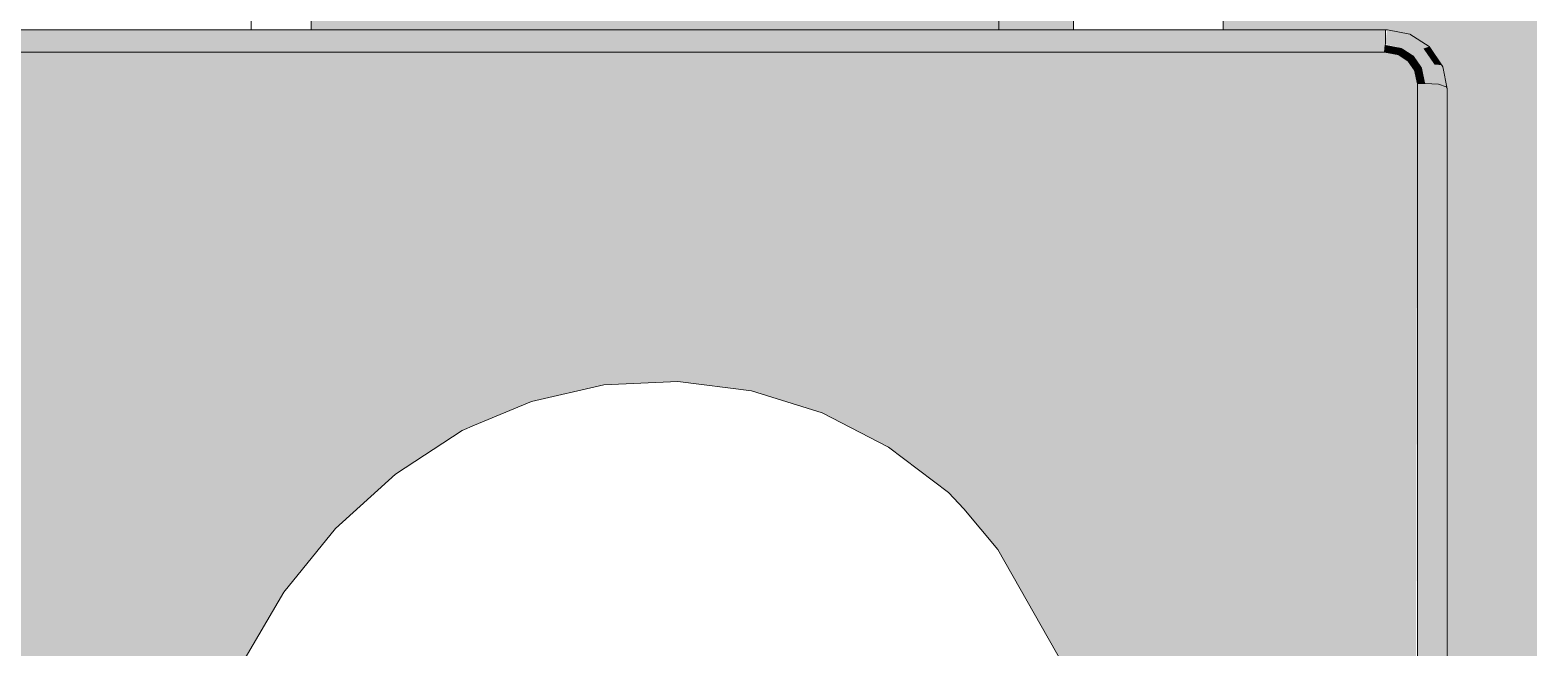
# Model space of a CAD drawing. Header units: centimetres. Extents: x -4381 to 5639, y -3920 to 4826.
# Drawn here: x 75.043 to 75.544, y 36.3 to 36.506 of the extents above; entities that cross this region are included whole.
import ezdxf
from ezdxf.xclip import XClip

# ---------------------------------------------------------------- set-up
doc = ezdxf.new("R2010")
doc.units = ezdxf.units.CM
doc.header["$MEASUREMENT"] = 0
doc.header["$XCLIPFRAME"] = 0
doc.set_wipeout_variables(frame=1)
doc.linetypes.add('Wipeout_Contour', pattern=[100, 0, -100])
for name, color, linetype in [('01- MOBILIER', 7, 'Continuous'), ('Drawing & Figure', 7, 'Continuous'), ('Structural - Bearing', 7, 'Continuous')]:
    doc.layers.add(name, color=color, linetype=linetype)
for name, color, linetype, lineweight in [('01- MOBILIER_Pen_No__1', 7, 'Continuous', 5), ('01- MOBILIER_Pen_No__147', 7, 'Continuous', 5), ('01- MOBILIER_Pen_No__18', 9, 'Continuous', 5), ('Elevator_Pen_No__7', 7, 'Continuous', 5), ('Structural - Bearing_Pen_No__1', 7, 'Continuous', 5), ('Structural - Bearing_Pen_No__18', 9, 'Continuous', 5)]:
    doc.layers.add(name, color=color, linetype=linetype, lineweight=lineweight)
for name, color, linetype, lineweight, true_color in [('01- MOBILIER_Pen_No__102', 7, 'Continuous', 5, 0xcccccc), ('01- MOBILIER_Pen_No__119', 7, 'Continuous', 5, 0xdecbcb), ('01- MOBILIER_Pen_No__186', 7, 'Continuous', 5, 0xe8e8e8), ('Structural - Bearing_Pen_No__102', 7, 'Continuous', 5, 0xcccccc), ('Structural - Bearing_Pen_No__112', 7, 'Continuous', 5, 0xd5aaaa)]:
    doc.layers.add(name, color=color, linetype=linetype, lineweight=lineweight, true_color=true_color)

# ---------------------------------------------------------------- blocks, each defined once
blk = doc.blocks.new('Drawing_7_7', base_point=(-363.09186, 32.20361))
at = {"color": 254, "linetype": 'Wipeout_Contour', "lineweight": 0, "ltscale": 336.928063}
blk.add_wipeout([(75.36688, 36.50599), (75.39188, 36.50599), (75.39188, 38.65361), (75.36688, 38.65361)], dxfattribs=at).dxf.layer = 'Structural - Bearing'
at = {"color": 254, "linetype": 'Wipeout_Contour', "lineweight": 0, "ltscale": 1094.341744}
blk.add_wipeout([(75.44188, 38.62861), (75.44188, 36.50599), (75.49685, 36.50599), (75.5044, 36.50454), (75.51078, 36.50042), (75.51504, 36.49426), (75.51688, 36.48633), (75.51688, 36.28361), (75.51688, 35.78361), (75.49688, 35.78361), (75.49626, 35.77861), (76.29188, 35.77861), (76.29188, 38.62861)], dxfattribs=at).dxf.layer = 'Structural - Bearing'
at = {"layer": 'Structural - Bearing_Pen_No__102', "linetype": 'Continuous', "ltscale": 10}
blk.add_hatch(color=256, dxfattribs=at).paths.add_polyline_path([(75.44188, 38.62861), (75.44188, 36.50599), (75.49685, 36.50599), (75.5044, 36.50454), (75.51078, 36.50042), (75.51504, 36.49426), (75.51688, 36.48633), (75.51688, 36.28361), (75.51688, 35.78361), (75.49688, 35.78361), (75.49626, 35.77861), (76.29188, 35.77861), (76.29188, 38.62861)])
at = {"layer": 'Structural - Bearing_Pen_No__18', "linetype": 'Continuous', "ltscale": 10}
blk.add_hatch(color=256, dxfattribs=at).paths.add_polyline_path([(75.36688, 36.50599), (75.39188, 36.50599), (75.39188, 38.65361), (75.36688, 38.65361)])
at = {"color": 254, "linetype": 'Wipeout_Contour', "lineweight": 0, "ltscale": 846.573635}
blk.add_wipeout([(75.11688, 38.02361), (75.13688, 38.02361), (75.13688, 36.50599), (75.36688, 36.50599), (75.36688, 38.70361), (76.36688, 38.70361), (76.36688, 35.70361), (76.61688, 35.70361), (76.61688, 38.80361), (75.11688, 38.80361)], dxfattribs=at).dxf.layer = 'Structural - Bearing'
at = {"layer": '01- MOBILIER_Pen_No__119', "linetype": 'Continuous', "ltscale": 10}
blk.add_hatch(color=256, dxfattribs=at).paths.add_polyline_path([(75.51536, 36.49372), (75.51654, 36.48697)])
at = {"layer": 'Structural - Bearing_Pen_No__112', "linetype": 'Continuous', "ltscale": 10}
blk.add_hatch(color=256, dxfattribs=at).paths.add_polyline_path([(75.11688, 38.02361), (75.13688, 38.02361), (75.13688, 36.50599), (75.36688, 36.50599), (75.36688, 38.70361), (76.36688, 38.70361), (76.36688, 35.70361), (76.61688, 35.70361), (76.61688, 38.80361), (75.11688, 38.80361)])
at = {"color": 254, "linetype": 'Wipeout_Contour', "lineweight": 0, "ltscale": 250.607274}
blk.add_wipeout([(75.51688, 36.48633), (75.51654, 36.0962), (75.51688, 36.09361)], dxfattribs=at).dxf.layer = '01- MOBILIER'
at = {"layer": '01- MOBILIER_Pen_No__18', "linetype": 'Continuous', "ltscale": 10}
blk.add_hatch(color=256, dxfattribs=at).paths.add_polyline_path([(75.51688, 36.48633), (75.51654, 36.0962), (75.51688, 36.09361)])
at = {"color": 254, "linetype": 'Wipeout_Contour', "lineweight": 0, "ltscale": 335.144029}
blk.add_wipeout([(75.51395, 36.10068), (75.51654, 36.0962), (75.51654, 36.48697), (75.51395, 36.48788)], dxfattribs=at).dxf.layer = '01- MOBILIER'
at = {"layer": '01- MOBILIER_Pen_No__186', "linetype": 'Continuous', "ltscale": 10}
blk.add_hatch(color=256, dxfattribs=at).paths.add_polyline_path([(75.51395, 36.10068), (75.51654, 36.0962), (75.51654, 36.48697), (75.51395, 36.48788)])
at = {"color": 254, "linetype": 'Wipeout_Contour', "lineweight": 0, "ltscale": 335.556188}
blk.add_wipeout([(75.51504, 36.49426), (75.5126, 36.49445), (75.51395, 36.48788), (75.51654, 36.48697)], dxfattribs=at).dxf.layer = '01- MOBILIER'
at = {"layer": '01- MOBILIER_Pen_No__186', "linetype": 'Continuous', "ltscale": 10}
blk.add_hatch(color=256, dxfattribs=at).paths.add_polyline_path([(75.51504, 36.49426), (75.5126, 36.49445), (75.51395, 36.48788), (75.51654, 36.48697)])
at = {"layer": '01- MOBILIER_Pen_No__1', "linetype": 'Continuous', "ltscale": 10}
for p, q in [((75.51688, 36.48633), (75.51654, 36.48697)), ((75.51688, 36.09361), (75.51688, 36.48633))]:
    blk.add_line(p, q, dxfattribs=at)
at = {"color": 254, "linetype": 'Wipeout_Contour', "lineweight": 0, "ltscale": 335.531619}
blk.add_wipeout([(75.51078, 36.50042), (75.50891, 36.49978), (75.5126, 36.49445), (75.51504, 36.49426)], dxfattribs=at).dxf.layer = '01- MOBILIER'
at = {"color": 254, "linetype": 'Wipeout_Contour', "lineweight": 0, "ltscale": 335.133562}
blk.add_wipeout([(75.50947, 36.48812), (75.50947, 36.10327), (75.51395, 36.10068), (75.51395, 36.48788)], dxfattribs=at).dxf.layer = '01- MOBILIER'
at = {"layer": '01- MOBILIER_Pen_No__186', "linetype": 'Continuous', "ltscale": 10}
for points in [[(75.51078, 36.50042), (75.50891, 36.49978), (75.5126, 36.49445), (75.51504, 36.49426)], [(75.50947, 36.48812), (75.50947, 36.10327), (75.51395, 36.10068), (75.51395, 36.48788)]]:
    blk.add_hatch(color=256, dxfattribs=at).paths.add_polyline_path(points)
at = {"color": 254, "linetype": 'Wipeout_Contour', "lineweight": 0, "ltscale": 335.523345}
blk.add_wipeout([(75.5044, 36.50454), (75.50339, 36.50334), (75.50891, 36.49978), (75.51078, 36.50042)], dxfattribs=at).dxf.layer = '01- MOBILIER'
at = {"color": 254, "linetype": 'Wipeout_Contour', "lineweight": 0, "ltscale": 335.458859}
blk.add_wipeout([(75.5126, 36.49445), (75.50838, 36.49343), (75.50947, 36.48812), (75.51395, 36.48788)], dxfattribs=at).dxf.layer = '01- MOBILIER'
at = {"layer": '01- MOBILIER', "linetype": 'Continuous', "lineweight": 0, "ltscale": 10, "true_color": 0xffffff}
blk.add_hatch(color=7, dxfattribs=at).paths.add_polyline_path([(75.5044, 36.50454), (75.50339, 36.50334), (75.50891, 36.49978), (75.51078, 36.50042)])
at = {"layer": '01- MOBILIER_Pen_No__186', "linetype": 'Continuous', "ltscale": 10}
blk.add_hatch(color=256, dxfattribs=at).paths.add_polyline_path([(75.5126, 36.49445), (75.50838, 36.49343), (75.50947, 36.48812), (75.51395, 36.48788)])
at = {"layer": '01- MOBILIER_Pen_No__1', "linetype": 'Continuous', "ltscale": 10}
for p, q in [((75.51688, 36.48633), (75.51536, 36.49372)), ((75.51395, 36.48788), (75.51654, 36.48696))]:
    blk.add_line(p, q, dxfattribs=at)
at = {"color": 254, "linetype": 'Wipeout_Contour', "lineweight": 0, "ltscale": 335.513669}
blk.add_wipeout([(75.49685, 36.50599), (75.49659, 36.50465), (75.50339, 36.50334), (75.5044, 36.50454)], dxfattribs=at).dxf.layer = '01- MOBILIER'
at = {"color": 254, "linetype": 'Wipeout_Contour', "lineweight": 0, "ltscale": 335.498973}
blk.add_wipeout([(75.50891, 36.49978), (75.50568, 36.49733), (75.50838, 36.49343), (75.5126, 36.49445)], dxfattribs=at).dxf.layer = '01- MOBILIER'
at = {"color": 254, "linetype": 'Wipeout_Contour', "lineweight": 0, "ltscale": 335.11976}
blk.add_wipeout([(75.50688, 36.48796), (75.50688, 36.10361), (75.50947, 36.10327), (75.50947, 36.48812)], dxfattribs=at).dxf.layer = '01- MOBILIER'
at = {"layer": '01- MOBILIER_Pen_No__119', "linetype": 'Continuous', "ltscale": 10}
blk.add_hatch(color=256, dxfattribs=at).paths.add_polyline_path([(75.50688, 36.48796), (75.50688, 36.10361), (75.50947, 36.10327), (75.50947, 36.48812)])
at = {"layer": '01- MOBILIER_Pen_No__186', "linetype": 'Continuous', "ltscale": 10}
for points in [[(75.49685, 36.50599), (75.49659, 36.50465), (75.50339, 36.50334), (75.5044, 36.50454)], [(75.50891, 36.49978), (75.50568, 36.49733), (75.50838, 36.49343), (75.5126, 36.49445)]]:
    blk.add_hatch(color=256, dxfattribs=at).paths.add_polyline_path(points)
at = {"layer": '01- MOBILIER_Pen_No__1', "linetype": 'Continuous', "ltscale": 10}
blk.add_line((75.51504, 36.49426), (75.51536, 36.49372), dxfattribs=at)
at = {"color": 254, "linetype": 'Wipeout_Contour', "lineweight": 0, "ltscale": 334.252221}
blk.add_wipeout([(74.83692, 36.50599), (74.83717, 36.50465), (75.49618, 36.50465), (75.49618, 36.50599)], dxfattribs=at).dxf.layer = '01- MOBILIER'
at = {"color": 254, "linetype": 'Wipeout_Contour', "lineweight": 0, "ltscale": 335.574554}
blk.add_wipeout([(75.50339, 36.50334), (75.50164, 36.49993), (75.50568, 36.49733), (75.50891, 36.49978)], dxfattribs=at).dxf.layer = '01- MOBILIER'
at = {"color": 254, "linetype": 'Wipeout_Contour', "lineweight": 0, "ltscale": 335.435102}
blk.add_wipeout([(75.50838, 36.49343), (75.50594, 36.49254), (75.50688, 36.48796), (75.50947, 36.48812)], dxfattribs=at).dxf.layer = '01- MOBILIER'
at = {"layer": '01- MOBILIER_Pen_No__119', "linetype": 'Continuous', "ltscale": 10}
blk.add_hatch(color=256, dxfattribs=at).paths.add_polyline_path([(75.50838, 36.49343), (75.50594, 36.49254), (75.50688, 36.48796), (75.50947, 36.48812)])
at = {"layer": '01- MOBILIER_Pen_No__186', "linetype": 'Continuous', "ltscale": 10}
for points in [[(74.83692, 36.50599), (74.83717, 36.50465), (75.49618, 36.50465), (75.49618, 36.50599)], [(75.50339, 36.50334), (75.50164, 36.49993), (75.50568, 36.49733), (75.50891, 36.49978)]]:
    blk.add_hatch(color=256, dxfattribs=at).paths.add_polyline_path(points)
at = {"layer": '01- MOBILIER_Pen_No__1', "linetype": 'Continuous', "ltscale": 10}
blk.add_line((75.50947, 36.48812), (75.51395, 36.48788), dxfattribs=at)
at = {"color": 254, "linetype": 'Wipeout_Contour', "lineweight": 0, "ltscale": 335.611926}
blk.add_wipeout([(75.49659, 36.50465), (75.49618, 36.50124), (75.50164, 36.49993), (75.50339, 36.50334)], dxfattribs=at).dxf.layer = '01- MOBILIER'
at = {"color": 254, "linetype": 'Wipeout_Contour', "lineweight": 0, "ltscale": 335.492297}
blk.add_wipeout([(75.50568, 36.49733), (75.50381, 36.49561), (75.50594, 36.49254), (75.50838, 36.49343)], dxfattribs=at).dxf.layer = '01- MOBILIER'
at = {"layer": '01- MOBILIER_Pen_No__186', "linetype": 'Continuous', "ltscale": 10}
for points in [[(75.49659, 36.50465), (75.49618, 36.50124), (75.50164, 36.49993), (75.50339, 36.50334)], [(75.50568, 36.49733), (75.50381, 36.49561), (75.50594, 36.49254), (75.50838, 36.49343)]]:
    blk.add_hatch(color=256, dxfattribs=at).paths.add_polyline_path(points)
at = {"layer": '01- MOBILIER_Pen_No__1', "linetype": 'Continuous', "ltscale": 10}
blk.add_line((75.51536, 36.49372), (75.51078, 36.50042), dxfattribs=at)
at = {"color": 254, "linetype": 'Wipeout_Contour', "lineweight": 0, "ltscale": 334.248227}
blk.add_wipeout([(74.83717, 36.50465), (74.83761, 36.50099), (75.49615, 36.50099), (75.49618, 36.50465)], dxfattribs=at).dxf.layer = '01- MOBILIER'
at = {"color": 254, "linetype": 'Wipeout_Contour', "lineweight": 0, "ltscale": 335.545497}
blk.add_wipeout([(75.50164, 36.49993), (75.50063, 36.49767), (75.50381, 36.49561), (75.50568, 36.49733)], dxfattribs=at).dxf.layer = '01- MOBILIER'
at = {"layer": '01- MOBILIER_Pen_No__186', "linetype": 'Continuous', "ltscale": 10}
for points in [[(74.83717, 36.50465), (74.83761, 36.50099), (75.49615, 36.50099), (75.49618, 36.50465)], [(75.50164, 36.49993), (75.50063, 36.49767), (75.50381, 36.49561), (75.50568, 36.49733)]]:
    blk.add_hatch(color=256, dxfattribs=at).paths.add_polyline_path(points)
at = {"layer": '01- MOBILIER_Pen_No__1', "linetype": 'Continuous', "ltscale": 10}
for p, q in [((75.49685, 36.50599), (75.49618, 36.50599)), ((75.49618, 36.50465), (75.49618, 36.50599)), ((75.5044, 36.50454), (75.49685, 36.50599))]:
    blk.add_line(p, q, dxfattribs=at)
at = {"layer": 'Elevator_Pen_No__7', "linetype": 'Continuous', "ltscale": 10}
blk.add_line((75.13688, 38.02361), (75.13688, 36.50599), dxfattribs=at)
at = {"layer": 'Structural - Bearing_Pen_No__1', "linetype": 'Continuous', "ltscale": 10}
for p, q in [((75.36688, 38.65361), (75.36688, 36.50599)), ((75.39188, 36.50599), (75.39188, 38.62861)), ((75.44188, 38.62861), (75.44188, 36.50599))]:
    blk.add_line(p, q, dxfattribs=at)
at = {"color": 254, "linetype": 'Wipeout_Contour', "lineweight": 0, "ltscale": 335.535782}
blk.add_wipeout([(75.49615, 36.50099), (75.4959, 36.49858), (75.50063, 36.49767), (75.50164, 36.49993)], dxfattribs=at).dxf.layer = '01- MOBILIER'
at = {"layer": '01- MOBILIER_Pen_No__119', "linetype": 'Continuous', "ltscale": 10}
blk.add_hatch(color=256, dxfattribs=at).paths.add_polyline_path([(75.49615, 36.50099), (75.4959, 36.49858), (75.50063, 36.49767), (75.50164, 36.49993)])
at = {"color": 254, "linetype": 'Wipeout_Contour', "lineweight": 0, "ltscale": 334.243863}
blk.add_wipeout([(74.83761, 36.50099), (74.83787, 36.49858), (75.4959, 36.49858), (75.49615, 36.50099)], dxfattribs=at).dxf.layer = '01- MOBILIER'
at = {"layer": '01- MOBILIER_Pen_No__119', "linetype": 'Continuous', "ltscale": 10}
blk.add_hatch(color=256, dxfattribs=at).paths.add_polyline_path([(74.83761, 36.50099), (74.83787, 36.49858), (75.4959, 36.49858), (75.49615, 36.50099)])
at = {"layer": '01- MOBILIER_Pen_No__1', "linetype": 'Continuous', "ltscale": 10}
blk.add_line((75.49618, 36.50124), (75.49618, 36.50465), dxfattribs=at)
at = {"color": 254, "linetype": 'Wipeout_Contour', "lineweight": 0, "ltscale": 3256.621158}
blk.add_wipeout([(74.82782, 36.49254), (74.82688, 36.48796), (74.82688, 36.10361), (74.93979, 36.10361), (74.94401, 36.10703), (74.9828, 36.14141), (75.01939, 36.17688), (75.05267, 36.21234), (75.08164, 36.24673), (75.10181, 36.27412), (75.11286, 36.29217), (75.11377, 36.2942), (75.12773, 36.3181), (75.145, 36.33944), (75.16508, 36.35762), (75.18741, 36.37213), (75.19155, 36.37393), (75.21058, 36.38189), (75.23481, 36.38737), (75.25956, 36.38856), (75.28414, 36.38541), (75.30786, 36.37801), (75.33004, 36.36659), (75.35005, 36.35145), (75.35522, 36.34594), (75.36659, 36.33238), (75.41052, 36.25514), (75.44075, 36.16964), (75.44174, 36.16391), (75.44656, 36.10361), (75.50594, 36.10361), (75.50688, 36.48796), (75.50594, 36.49254), (75.50381, 36.49561), (75.50063, 36.49767), (75.4959, 36.49858), (74.83787, 36.49858), (74.83313, 36.49767), (74.82995, 36.49561)], dxfattribs=at).dxf.layer = '01- MOBILIER'
at = {"layer": '01- MOBILIER_Pen_No__102', "linetype": 'Continuous', "ltscale": 10}
blk.add_hatch(color=256, dxfattribs=at).paths.add_polyline_path([(74.82782, 36.49254), (74.82688, 36.48796), (74.82688, 36.10361), (74.93979, 36.10361), (74.94401, 36.10703), (74.9828, 36.14141), (75.01939, 36.17688), (75.05267, 36.21234), (75.08164, 36.24673), (75.10181, 36.27412), (75.11286, 36.29217), (75.11377, 36.2942), (75.12773, 36.3181), (75.145, 36.33944), (75.16508, 36.35762), (75.18741, 36.37213), (75.19155, 36.37393), (75.21058, 36.38189), (75.23481, 36.38737), (75.25956, 36.38856), (75.28414, 36.38541), (75.30786, 36.37801), (75.33004, 36.36659), (75.35005, 36.35145), (75.35522, 36.34594), (75.36659, 36.33238), (75.41052, 36.25514), (75.44075, 36.16964), (75.44174, 36.16391), (75.44656, 36.10361), (75.50594, 36.10361), (75.50688, 36.48796), (75.50594, 36.49254), (75.50381, 36.49561), (75.50063, 36.49767), (75.4959, 36.49858), (74.83787, 36.49858), (74.83313, 36.49767), (74.82995, 36.49561)])
at = {"layer": '01- MOBILIER_Pen_No__1', "linetype": 'Continuous', "ltscale": 10}
for p, q in [((75.4959, 36.49858), (75.49615, 36.50099)), ((75.49615, 36.50099), (75.49618, 36.50124)), ((75.51078, 36.50042), (75.5044, 36.50454)), ((75.50063, 36.49767), (75.4959, 36.49858)), ((75.50381, 36.49561), (75.50063, 36.49767)), ((75.50594, 36.49254), (75.50381, 36.49561)), ((75.50688, 36.48796), (75.50594, 36.49254)), ((75.50688, 36.48796), (75.50947, 36.48812)), ((75.50688, 36.10361), (75.50688, 36.48796))]:
    blk.add_line(p, q, dxfattribs=at)
at = {"layer": '01- MOBILIER_Pen_No__147', "linetype": 'Continuous', "ltscale": 10, "flags": 128}
blk.add_lwpolyline([(75.41052, 36.25514), (75.36659, 36.33238), (75.35522, 36.34594), (75.35005, 36.35145), (75.33004, 36.36659), (75.30786, 36.37801), (75.28414, 36.38541), (75.25956, 36.38856), (75.23481, 36.38737), (75.21058, 36.38189), (75.19155, 36.37393), (75.18741, 36.37213), (75.16508, 36.35762), (75.145, 36.33944), (75.12773, 36.3181), (75.11377, 36.2942)], dxfattribs=at)
at = {"color": 254, "linetype": 'Wipeout_Contour', "lineweight": 0, "ltscale": 1823.992834}
blk.add_wipeout([(75.11688, 38.80361), (73.96688, 38.80361), (73.96688, 36.50599), (74.09685, 36.50599), (74.1044, 36.50454), (74.11078, 36.50042), (74.11504, 36.49426), (74.11688, 36.48633), (74.1184, 36.49372), (74.12299, 36.50042), (74.12936, 36.50454), (74.13692, 36.50599), (74.79685, 36.50599), (74.8044, 36.50454), (74.81078, 36.50042), (74.81504, 36.49426), (74.81688, 36.48633), (74.8184, 36.49372), (74.82299, 36.50042), (74.82936, 36.50454), (74.83692, 36.50599), (75.11688, 36.50599)], dxfattribs=at).dxf.layer = 'Structural - Bearing'
at = {"layer": '01- MOBILIER_Pen_No__1', "linetype": 'Continuous', "ltscale": 10}
for p, q in [((75.49618, 36.50599), (74.83692, 36.50599)), ((75.4959, 36.49858), (74.83787, 36.49858))]:
    blk.add_line(p, q, dxfattribs=at)
at = {"layer": 'Structural - Bearing_Pen_No__1', "linetype": 'Continuous', "ltscale": 10}
blk.add_line((75.11688, 36.50599), (75.11688, 38.80361), dxfattribs=at)

msp = doc.modelspace()

# ---------------------------------------------------------------- block references
at = {"layer": 'Drawing & Figure', "color": 151, "linetype": 'Continuous', "lineweight": 5, "ltscale": 10, "true_color": 0x80c2ff}
ref = msp.add_blockref('Drawing_7_7', (-363.09186, 32.20361), dxfattribs=at)
XClip(ref).set_block_clipping_path([(51.7463984619, 23.6253966175), (100.4426918859, 45.1170657245)])

doc.saveas('drawing.dxf')
